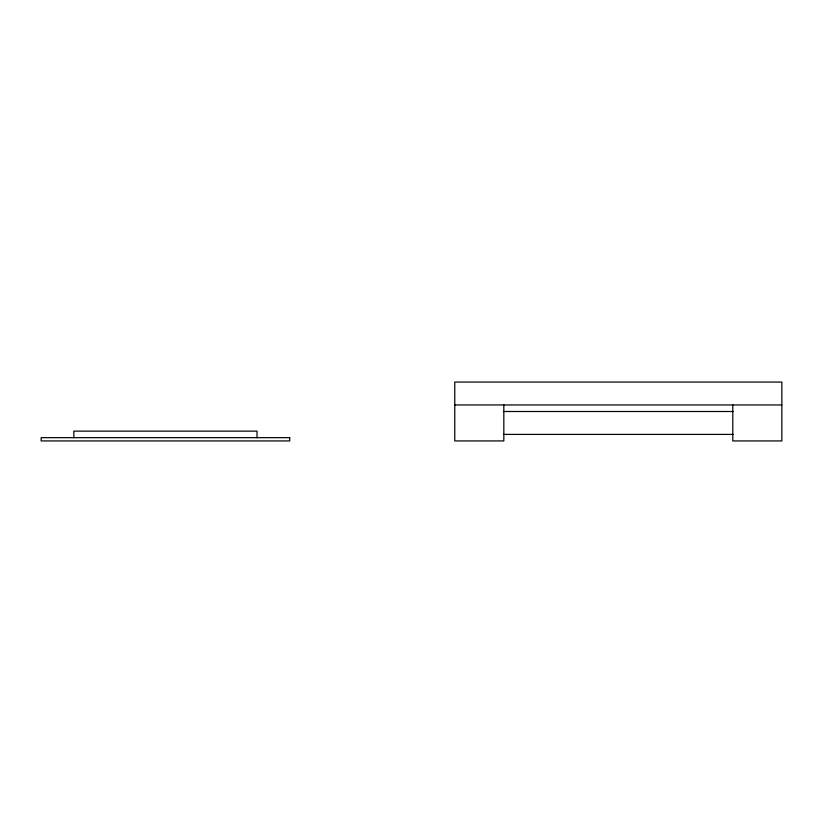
<?xml version="1.0" encoding="UTF-8"?>
<svg xmlns="http://www.w3.org/2000/svg" width="823" height="823" viewBox="0 0 823 823"><rect width="100%" height="100%" fill="white"/><g stroke="black" fill="none" stroke-linecap="round" stroke-linejoin="round"><path stroke-width="1.23" d="M454.769 404.957L781.85 404.957M503.511 411.5L733.108 411.5M503.511 434.4L733.108 434.4M732.789 404.957L732.789 440.933L781.85 440.933L781.85 382.067L454.769 382.067L454.769 440.933L503.83 440.933L503.83 404.957M257.023 437.671L257.023 431.129L73.854 431.129L73.854 437.671M289.727 437.671L41.15 437.671L41.15 440.933L289.727 440.933L289.727 437.671"/></g></svg>
